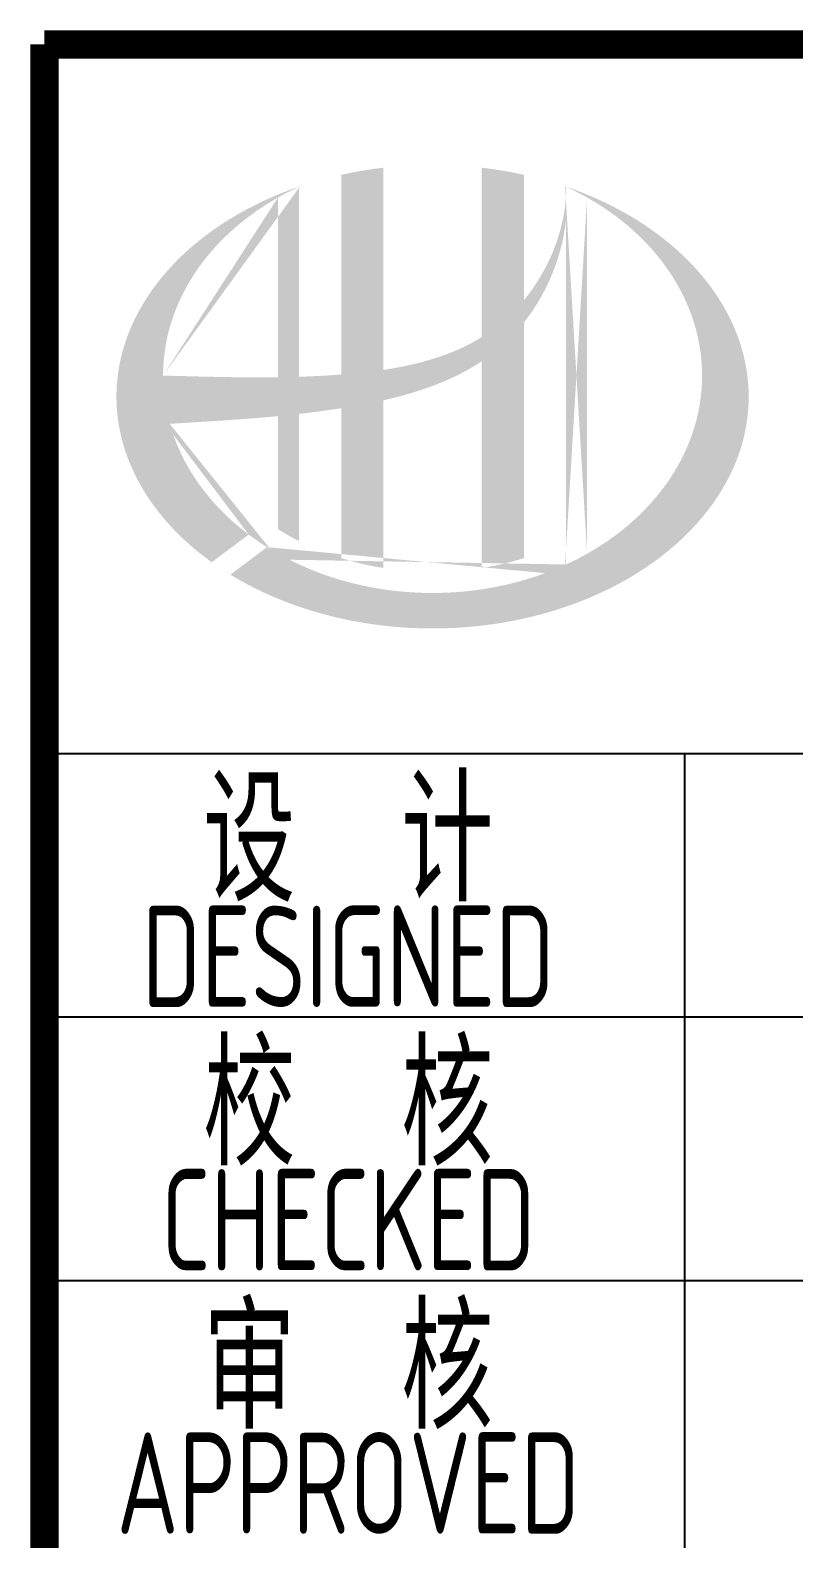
# Model space of a CAD drawing. Extents: x 4267484 to 4395158, y -674551 to -235742.
# Drawn here: x 4366123 to 4368007, y -545332 to -541609 of the extents above; entities that cross this region are included whole.
import ezdxf
from ezdxf.enums import TextEntityAlignment as Align

# ---------------------------------------------------------------- set-up
doc = ezdxf.new("R2010")
doc.units = 0
doc.header["$LTSCALE"] = 1000
doc.header["$MEASUREMENT"] = 0
doc.layers.get('0').update_dxf_attribs({"linetype": 'CONTINUOUS'})
doc.styles.add('AHD', font='sceie.shx', dxfattribs={"width": 0.7, "bigfont": 'sceic.shx'})

msp = doc.modelspace()

# ---------------------------------------------------------------- hatches: boundary and pattern name
h = msp.add_hatch(color=256)
edge = h.paths.add_edge_path()
edge.add_spline(control_points=[(4366994.2, -542522.5), (4367000.3, -542521.1), (4367006.4, -542519.7), (4367055.5, -542507.8), (4367098.1, -542494.8), (4367173.1, -542463.7), (4367206.1, -542446.8), (4367236.9, -542426.2)], knot_values=[61.629012, 61.629012, 61.629012, 61.629012, 63.330431, 63.330431, 75.353634, 75.353634, 85.398649, 85.398649, 85.398649, 85.398649], degree=3, periodic=0)
edge.add_line((4367236.9, -542426.2), (4367236.9, -542936.4))
edge.add_spline(control_points=[(4367236.9, -542936.4), (4367254.1, -542933.6), (4367271.1, -542930.3), (4367305.8, -542922.2), (4367323.5, -542917.4), (4367340.9, -542912)], knot_values=[4.908456, 4.908456, 4.908456, 4.908456, 4.992821, 4.992821, 5.083034, 5.083034, 5.083034, 5.083034], degree=3, periodic=0)
edge.add_line((4367340.9, -542912), (4367340.9, -542330.5))
edge.add_spline(control_points=[(4367340.9, -542330.5), (4367349.6, -542319.6), (4367357.8, -542308.2), (4367383.9, -542268.6), (4367399.5, -542238.6), (4367428.8, -542165.8), (4367440, -542122.1), (4367444.7, -542076.7), (4367444.8, -542075.5), (4367444.9, -542074.2)], knot_values=[97.991744, 97.991744, 97.991744, 97.991744, 101.64219, 101.64219, 110.337975, 110.337975, 121.934322, 121.934322, 122.270691, 122.270691, 122.270691, 122.270691], degree=3, periodic=0)
edge.add_line((4367444.9, -542074.2), (4367444.9, -542003.8))
edge.add_spline(control_points=[(4367444.9, -542003.8), (4367444.8, -542011.4), (4367444.5, -542019.1), (4367443.9, -542026.8)], knot_values=[126.194075, 126.194075, 126.194075, 126.194075, 128.396762, 128.396762, 128.396762, 128.396762], degree=3, periodic=0)
edge.add_spline(control_points=[(4367443.9, -542026.8), (4367443.4, -542033), (4367442.8, -542039.2), (4367442, -542045.4)], knot_values=[124.417049, 124.417049, 124.417049, 124.417049, 126.194075, 126.194075, 126.194075, 126.194075], degree=3, periodic=0)
edge.add_spline(control_points=[(4367442, -542045.4), (4367440.9, -542054.5), (4367439.4, -542063.6), (4367437.6, -542072.7)], knot_values=[121.80529, 121.80529, 121.80529, 121.80529, 124.417049, 124.417049, 124.417049, 124.417049], degree=3, periodic=0)
edge.add_spline(control_points=[(4367437.6, -542072.7), (4367435.3, -542084.9), (4367432.3, -542097), (4367428.8, -542109)], knot_values=[118.31574, 118.31574, 118.31574, 118.31574, 121.80529, 121.80529, 121.80529, 121.80529], degree=3, periodic=0)
edge.add_spline(control_points=[(4367428.8, -542109), (4367425.3, -542121.2), (4367421.3, -542133.2), (4367416.7, -542145)], knot_values=[114.795988, 114.795988, 114.795988, 114.795988, 118.31574, 118.31574, 118.31574, 118.31574], degree=3, periodic=0)
edge.add_spline(control_points=[(4367416.7, -542145), (4367412.2, -542156.7), (4367407.3, -542168.3), (4367401.8, -542179.6)], knot_values=[111.329641, 111.329641, 111.329641, 111.329641, 114.795988, 114.795988, 114.795988, 114.795988], degree=3, periodic=0)
edge.add_spline(control_points=[(4367401.8, -542179.6), (4367396.3, -542191.2), (4367390.3, -542202.5), (4367383.8, -542213.6)], knot_values=[107.79529, 107.79529, 107.79529, 107.79529, 111.329641, 111.329641, 111.329641, 111.329641], degree=3, periodic=0)
edge.add_spline(control_points=[(4367383.8, -542213.6), (4367377.5, -542224.4), (4367370.8, -542235), (4367363.7, -542245.2)], knot_values=[104.343579, 104.343579, 104.343579, 104.343579, 107.79529, 107.79529, 107.79529, 107.79529], degree=3, periodic=0)
edge.add_spline(control_points=[(4367363.7, -542245.2), (4367356.5, -542255.6), (4367348.9, -542265.7), (4367340.9, -542275.4)], knot_values=[100.8507, 100.8507, 100.8507, 100.8507, 104.343579, 104.343579, 104.343579, 104.343579], degree=3, periodic=0)
edge.add_line((4367340.9, -542275.4), (4367340.9, -541966.1))
edge.add_spline(control_points=[(4367340.9, -541966.1), (4367306.9, -541958.5), (4367272.1, -541952.6), (4367236.9, -541948.6)], knot_values=[4.423999, 4.423999, 4.423999, 4.423999, 4.558741, 4.558741, 4.558741, 4.558741], degree=3, periodic=0)
edge.add_line((4367236.9, -541948.6), (4367236.9, -542366.7))
edge.add_spline(control_points=[(4367236.9, -542366.7), (4367165, -542411.2), (4367080.8, -542434.5), (4366994.2, -542447.5)], knot_values=[63.246215, 63.246215, 63.246215, 63.246215, 87.689124, 87.689124, 87.689124, 87.689124], degree=3, periodic=0)
edge.add_line((4366994.2, -542447.5), (4366994.2, -541948.6))
edge.add_spline(control_points=[(4366994.2, -541948.6), (4366959.1, -541952.6), (4366924.3, -541958.5), (4366890.2, -541966.1)], knot_values=[4.866038, 4.866038, 4.866038, 4.866038, 5.000777, 5.000777, 5.000777, 5.000777], degree=3, periodic=0)
edge.add_line((4366890.2, -541966.1), (4366890.2, -542458.9))
edge.add_spline(control_points=[(4366890.2, -542458.9), (4366888.6, -542459), (4366853.6, -542461.7), (4366819, -542463.4), (4366786.2, -542464.5)], knot_values=[43.657356, 43.657356, 43.657356, 43.657356, 44.134253, 53.497092, 53.497092, 53.497092, 53.497092], degree=3, periodic=0)
edge.add_line((4366786.2, -542464.5), (4366786.2, -541995.3))
edge.add_spline(control_points=[(4366786.2, -541995.3), (4366769.2, -542001.2), (4366752.5, -542007.5), (4366736, -542014.2)], knot_values=[5.14157, 5.14157, 5.14157, 5.14157, 5.212921, 5.212921, 5.212921, 5.212921], degree=3, periodic=0)
edge.add_spline(control_points=[(4366736, -542014.2), (4366729.1, -542017), (4366722.3, -542020), (4366690.1, -542034.1), (4366665.5, -542046.4), (4366642, -542059.6)], knot_values=[5.212921, 5.212921, 5.212921, 5.212921, 5.24296, 5.24296, 5.355623, 5.355623, 5.355623, 5.355623], degree=3, periodic=0)
edge.add_spline(control_points=[(4366642, -542059.6), (4366627.2, -542067.9), (4366612.7, -542076.7), (4366598.7, -542085.8)], knot_values=[5.355623, 5.355623, 5.355623, 5.355623, 5.426974, 5.426974, 5.426974, 5.426974], degree=3, periodic=0)
edge.add_spline(control_points=[(4366598.7, -542085.8), (4366591.3, -542090.6), (4366584, -542095.5), (4366570.5, -542105), (4366564.3, -542109.5), (4366558.2, -542114.1)], knot_values=[5.426974, 5.426974, 5.426974, 5.426974, 5.464765, 5.464765, 5.498325, 5.498325, 5.498325, 5.498325], degree=3, periodic=0)
edge.add_spline(control_points=[(4366558.2, -542114.1), (4366532.1, -542133.7), (4366508, -542154.6), (4366486.1, -542176.5)], knot_values=[5.498325, 5.498325, 5.498325, 5.498325, 5.641027, 5.641027, 5.641027, 5.641027], degree=3, periodic=0)
edge.add_spline(control_points=[(4366486.1, -542176.5), (4366479.1, -542183.5), (4366472.4, -542190.7), (4366451.9, -542213.2), (4366439.1, -542229.1), (4366427.3, -542245.3)], knot_values=[5.641027, 5.641027, 5.641027, 5.641027, 5.686569, 5.686569, 5.783729, 5.783729, 5.783729, 5.783729], degree=3, periodic=0)
edge.add_spline(control_points=[(4366427.3, -542245.3), (4366412.2, -542266.1), (4366398.8, -542287.4), (4366385.7, -542312.4), (4366384.1, -542315.6), (4366382.5, -542318.8)], knot_values=[5.783729, 5.783729, 5.783729, 5.783729, 5.908374, 5.908374, 5.92643, 5.92643, 5.92643, 5.92643], degree=3, periodic=0)
edge.add_spline(control_points=[(4366382.5, -542318.8), (4366370.1, -542343.9), (4366360, -542369.5), (4366352.5, -542395.5)], knot_values=[5.92643, 5.92643, 5.92643, 5.92643, 6.069132, 6.069132, 6.069132, 6.069132], degree=3, periodic=0)
edge.add_spline(control_points=[(4366352.5, -542395.5), (4366349.3, -542406.6), (4366346.5, -542417.7), (4366341.2, -542443.9), (4366338.9, -542458.9), (4366337.5, -542474)], knot_values=[6.069132, 6.069132, 6.069132, 6.069132, 6.130179, 6.130179, 6.211834, 6.211834, 6.211834, 6.211834], degree=3, periodic=0)
edge.add_spline(control_points=[(4366337.5, -542474), (4366336.2, -542487.2), (4366335.6, -542500.4), (4366335.6, -542513.6)], knot_values=[6.211834, 6.211834, 6.211834, 6.211834, 6.283185, 6.283185, 6.283185, 6.283185], degree=3, periodic=0)
edge.add_spline(control_points=[(4366335.6, -542513.6), (4366335.6, -542522.9), (4366335.9, -542532.2), (4366336.5, -542541.5)], knot_values=[6.283185, 6.283185, 6.283185, 6.283185, 6.333655, 6.333655, 6.333655, 6.333655], degree=3, periodic=0)
edge.add_spline(control_points=[(4366336.5, -542541.5), (4366337.8, -542560.2), (4366340.3, -542578.8), (4366344.1, -542597.3)], knot_values=[6.333655, 6.333655, 6.333655, 6.333655, 6.434594, 6.434594, 6.434594, 6.434594], degree=3, periodic=0)
edge.add_spline(control_points=[(4366344.1, -542597.3), (4366344.3, -542598.5), (4366344.6, -542599.8), (4366348.5, -542618.2), (4366353.3, -542635.4), (4366359.1, -542652.4)], knot_values=[6.434594, 6.434594, 6.434594, 6.434594, 6.441278, 6.441278, 6.535532, 6.535532, 6.535532, 6.535532], degree=3, periodic=0)
edge.add_spline(control_points=[(4366359.1, -542652.4), (4366365.4, -542670.7), (4366372.9, -542688.7), (4366381.6, -542706.5)], knot_values=[6.535532, 6.535532, 6.535532, 6.535532, 6.636471, 6.636471, 6.636471, 6.636471], degree=3, periodic=0)
edge.add_spline(control_points=[(4366381.6, -542706.5), (4366383.8, -542711), (4366386.1, -542715.4), (4366395.5, -542733.1), (4366403.2, -542746.1), (4366411.5, -542759)], knot_values=[6.636471, 6.636471, 6.636471, 6.636471, 6.661894, 6.661894, 6.73741, 6.73741, 6.73741, 6.73741], degree=3, periodic=0)
edge.add_spline(control_points=[(4366411.5, -542759), (4366422.7, -542776.1), (4366435.1, -542792.9), (4366448.6, -542809.3)], knot_values=[6.73741, 6.73741, 6.73741, 6.73741, 6.838349, 6.838349, 6.838349, 6.838349], degree=3, periodic=0)
edge.add_spline(control_points=[(4366448.6, -542809.3), (4366454.5, -542816.5), (4366460.7, -542823.5), (4366475.2, -542839.5), (4366483.7, -542848.3), (4366492.6, -542857)], knot_values=[6.838349, 6.838349, 6.838349, 6.838349, 6.88251, 6.88251, 6.939288, 6.939288, 6.939288, 6.939288], degree=3, periodic=0)
edge.add_spline(control_points=[(4366492.6, -542857), (4366508.4, -542872.3), (4366525.3, -542887.2), (4366543.2, -542901.4)], knot_values=[6.939288, 6.939288, 6.939288, 6.939288, 7.040227, 7.040227, 7.040227, 7.040227], degree=3, periodic=0)
edge.add_spline(control_points=[(4366543.2, -542901.4), (4366552.1, -542908.5), (4366561.3, -542915.4), (4366570.7, -542922.2)], knot_values=[7.040227, 7.040227, 7.040227, 7.040227, 7.090696, 7.090696, 7.090696, 7.090696], degree=3, periodic=0)
edge.add_line((4366570.7, -542922.2), (4366661.9, -542853.8))
edge.add_ellipse((4367115.6, -542461.6), major_axis=(665, 0), ratio=0.806676, start_angle=192.819, end_angle=226.9853, ccw=False)
edge.add_spline(control_points=[(4366467.1, -542580.6), (4366491.2, -542579.1), (4366515.2, -542577.6), (4366603.9, -542572.1), (4366668.7, -542567.8), (4366734.2, -542561.5)], knot_values=[11.398263, 11.398263, 11.398263, 11.398263, 18.40729, 18.40729, 37.18094, 37.18094, 37.18094, 37.18094], degree=3, periodic=0)
edge.add_line((4366734.2, -542561.5), (4366734.2, -542840.5))
edge.add_spline(control_points=[(4366734.2, -542840.5), (4366737.8, -542842.8), (4366741.4, -542845), (4366758.3, -542855.2), (4366772.1, -542862.8), (4366786.2, -542869.9)], knot_values=[4.049945, 4.049945, 4.049945, 4.049945, 4.072021, 4.072021, 4.153257, 4.153257, 4.153257, 4.153257], degree=3, periodic=0)
edge.add_line((4366786.2, -542869.9), (4366786.2, -542556))
edge.add_spline(control_points=[(4366786.2, -542556), (4366818.4, -542552.4), (4366850.8, -542548.1), (4366885.7, -542542.7), (4366888, -542542.4), (4366890.2, -542542)], knot_values=[42.135009, 42.135009, 42.135009, 42.135009, 51.307228, 51.307228, 51.948574, 51.948574, 51.948574, 51.948574], degree=3, periodic=0)
edge.add_line((4366890.2, -542542), (4366890.2, -542912))
edge.add_spline(control_points=[(4366890.2, -542912), (4366923.9, -542922.5), (4366958.7, -542930.7), (4366994.2, -542936.4)], knot_values=[4.34174, 4.34174, 4.34174, 4.34174, 4.516316, 4.516316, 4.516316, 4.516316], degree=3, periodic=0)
edge.add_line((4366994.2, -542936.4), (4366994.2, -542522.5))
edge = h.paths.add_edge_path(flags=16)
edge.add_ellipse((4367115.6, -542461.6), major_axis=(665, 0), ratio=0.806676, start_angle=124.9875, end_angle=179.999, ccw=False)
edge.add_line((4366734.2, -542022), (4366734.2, -542465.6))
edge.add_spline(control_points=[(4366734.2, -542465.6), (4366638.9, -542467), (4366544.9, -542463.9), (4366450.5, -542461.5)], knot_values=[11.27373, 11.27373, 11.27373, 11.27373, 38.687513, 38.687513, 38.687513, 38.687513], degree=3, periodic=0)
edge = h.paths.add_edge_path()
edge.add_spline(control_points=[(4366616.7, -542952.7), (4366647.8, -542971.7), (4366680.9, -542989), (4366765.6, -543026.2), (4366818.8, -543044), (4366929.6, -543070.6), (4366987, -543079.3), (4367103.2, -543087.1), (4367161.8, -543086.1), (4367277.4, -543074.7), (4367334.3, -543064.1), (4367443.3, -543034.1), (4367495.4, -543014.6), (4367592.4, -542967.7), (4367637.1, -542940.3), (4367717.1, -542879.4), (4367752.3, -542845.8), (4367811.6, -542774.3), (4367835.7, -542736.5), (4367872.1, -542658.3), (4367884.4, -542618.1), (4367896.9, -542536.9), (4367897.2, -542495.9), (4367885.7, -542414.5), (4367873.9, -542374), (4367838.3, -542295.2), (4367814.5, -542257), (4367755.7, -542184.8), (4367720.7, -542150.9), (4367640.9, -542089.2), (4367596.1, -542061.5), (4367514.9, -542021.8), (4367480.6, -542007.6), (4367444.9, -541995.3)], knot_values=[0.886421, 0.886421, 0.886421, 0.886421, 1.040557, 1.040557, 1.261172, 1.261172, 1.481788, 1.481788, 1.702404, 1.702404, 1.92302, 1.92302, 2.143636, 2.143636, 2.364252, 2.364252, 2.584868, 2.584868, 2.805484, 2.805484, 3.026099, 3.026099, 3.246715, 3.246715, 3.46852, 3.46852, 3.690325, 3.690325, 3.91213, 3.91213, 4.133935, 4.133935, 4.283209, 4.283209, 4.283209, 4.283209], degree=3, periodic=0)
edge.add_line((4367444.9, -541995.3), (4367444.9, -541995.4))
edge.add_spline(control_points=[(4367444.9, -541995.5), (4367444.9, -541998.2), (4367444.9, -542001), (4367444.9, -542003.8)], knot_values=[128.396762, 128.396762, 128.396762, 128.396762, 129.192193, 129.192193, 129.192193, 129.192193], degree=3, periodic=0)
edge.add_line((4367444.9, -542003.8), (4367444.9, -542927.6))
edge.add_ellipse((4367115.6, -542461.6), major_axis=(665, 0), ratio=0.806676, start_angle=232.1054, end_angle=299.6833, ccw=False)
edge.add_line((4366707.1, -542884.9), (4366616.7, -542952.7))
edge = h.paths.add_edge_path(flags=16)
edge.add_ellipse((4367115.6, -542461.6), major_axis=(665, 0), ratio=0.806676, start_angle=304.9875, end_angle=415.0121, ccw=False)
edge.add_line((4367496.9, -542901.1), (4367496.9, -542022))

# ---------------------------------------------------------------- linework, layer by layer
for p, q in [((4366157.7, -543394.2), (4377157.7, -543394.2)), ((4367737.7, -546644.2), (4367737.7, -543394.2)), ((4367737.7, -546644.2), (4367737.7, -543394.2)), ((4367737.7, -546644.2), (4367737.7, -543394.2)), ((4366157.7, -544044.2), (4371657.7, -544044.2)), ((4366157.7, -544694.2), (4371657.7, -544694.2))]:
    msp.add_line(p, q)
at = {"const_width": 70}
for points in [[(4366157.7, -541644.2), (4366157.7, -547644.2)], [(4384157.7, -541644.2), (4366157.7, -541644.2)]]:
    msp.add_lwpolyline(points, dxfattribs=at)

# ---------------------------------------------------------------- texts
at = {"style": 'AHD', "width": 0.8}
for s, height, p in [('设  计', 300, (4366907.7, -543594.2)), ('设  计', 300, (4366907.7, -543594.2)), ('DESIGNED', 250, (4366907.7, -543894.2)), ('DESIGNED', 250, (4366907.7, -543894.2)), ('校  核', 300, (4366907.7, -544244.2)), ('校  核', 300, (4366907.7, -544244.2)), ('CHECKED', 250, (4366907.7, -544544.2)), ('CHECKED', 250, (4366907.7, -544544.2)), ('审  核', 300, (4366907.7, -544894.2)), ('审  核', 300, (4366907.7, -544894.2)), ('APPROVED', 250, (4366907.7, -545194.2)), ('APPROVED', 250, (4366907.7, -545194.2))]:
    msp.add_text(s, height=height, dxfattribs=at).set_placement(p, align=Align.MIDDLE)

doc.saveas('drawing.dxf')
